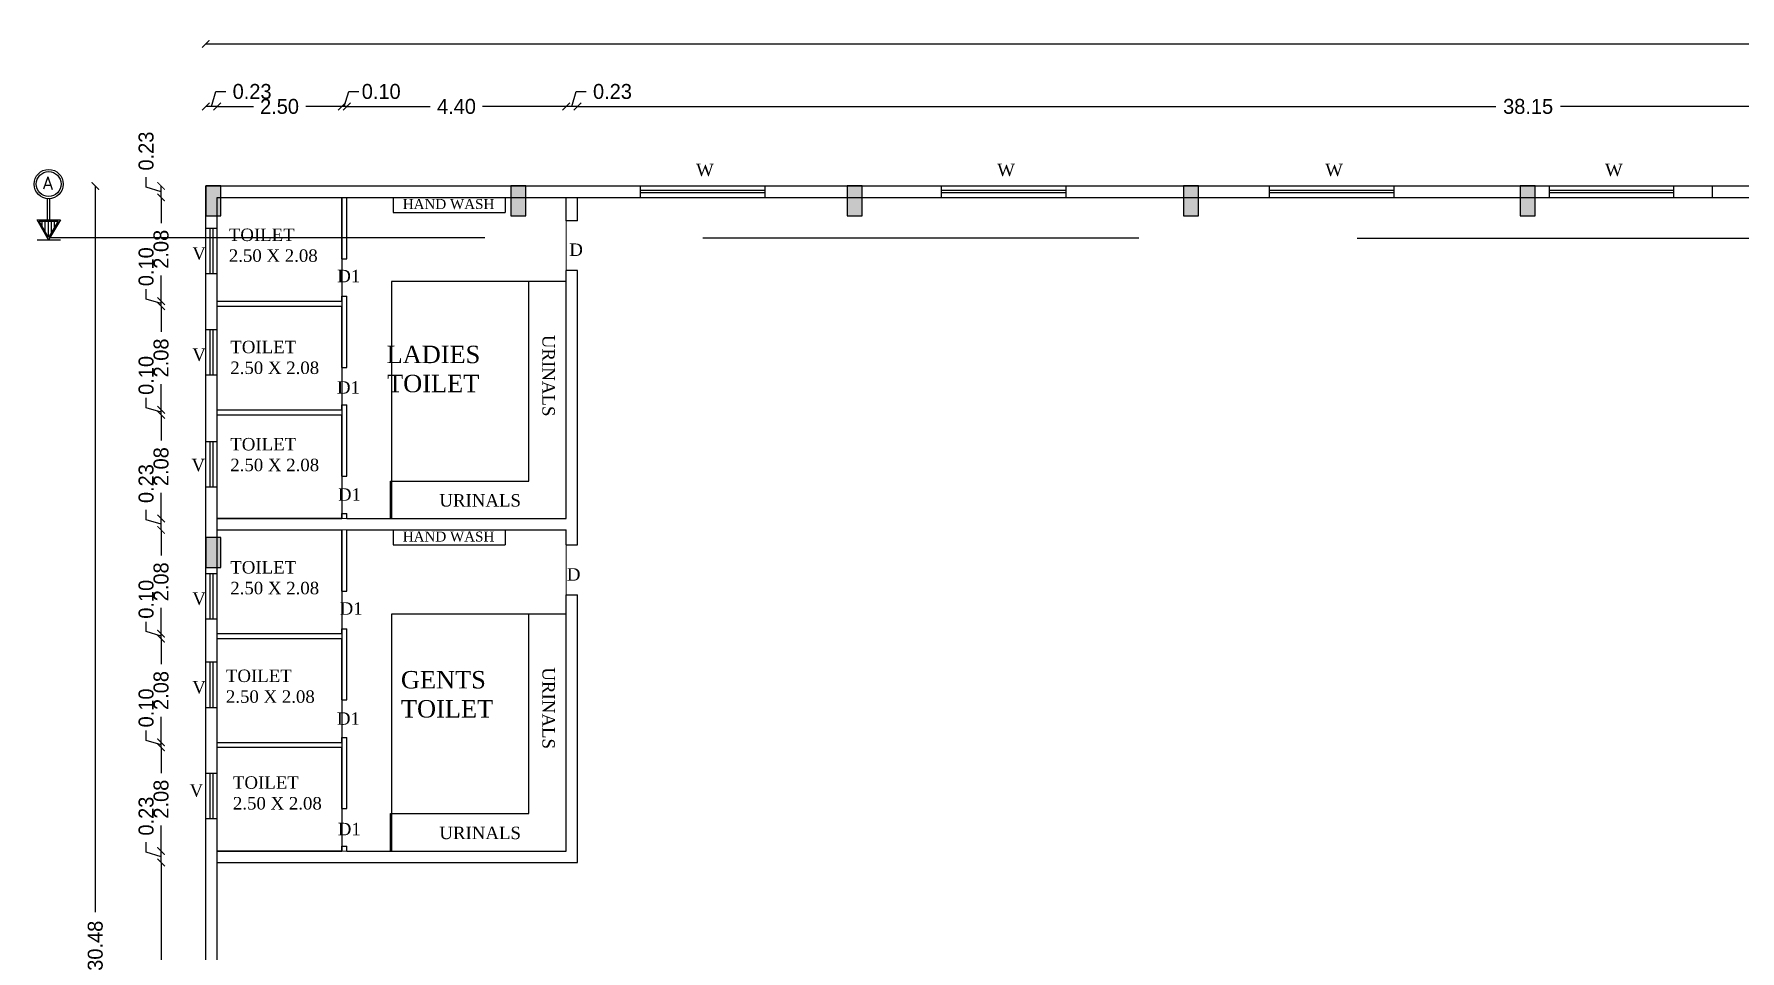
# Model space of a CAD drawing. Header units: metres. Extents: x 1422408 to 2267706, y 3009 to 80428.
# Drawn here: x 2267362.05 to 2267396.28, y 3092.35 to 3110.74 of the extents above; entities that cross this region are included whole.
import ezdxf

# ---------------------------------------------------------------- set-up
doc = ezdxf.new("R2010")
doc.units = ezdxf.units.M
doc.header["$LTSCALE"] = 3.5
doc.header["$MEASUREMENT"] = 0
doc.linetypes.add('DASHED2', pattern=[0.375, 0.25, -0.125])
doc.layers.get('0').update_dxf_attribs({"linetype": 'CONTINUOUS'})
doc.layers.get('DEFPOINTS').update_dxf_attribs({"linetype": 'CONTINUOUS'})
doc.layers.add('BLK_1_COVERED_AREA', color=140, linetype='CONTINUOUS', plot=False)
doc.layers.add('BLK_1_FLR_0_BLT_UP_AREA', color=1, linetype='CONTINUOUS', plot=False)
doc.layers.add('BLK_1_FLR_0_BATH', color=205, linetype='CONTINUOUS', lineweight=0)
for name, color, linetype in [('BLK_1_FLR_0_CARPET_AREA', 10, 'CONTINUOUS'), ('BLK_1_FLR_0_REGULAR_ROOM_1', 117, 'CONTINUOUS'), ('BLK_1_FLR_0_URINAL', 235, 'CONTINUOUS'), ('BLK_1_FLR_0_WATER_CLOSET', 213, 'CONTINUOUS'), ('BLK_1_FLR_1_ROOF_AREA', 1, 'CONTINUOUS'), ('WIN', 8, 'CONTINUOUS')]:
    doc.layers.add(name, color=color, linetype=linetype)
doc.styles.add('2', font='swissck.ttf', dxfattribs={"height": 0.35})
doc.styles.add('style2', font='RomanT')
doc.dimstyles.new('Civil Mt', dxfattribs={"dimtxt": 0.3, "dimasz": 0.15, "dimexe": 0, "dimexo": 0, "dimgap": 0.1, "dimtad": 0, "dimzin": 0, "dimdsep": 46, "dimtxsty": 'Standard', "dimblk": 'ARCHTICK', "dimcen": 0, "dimse1": 1, "dimse2": 1, "dimclrd": 253, "dimadec": 0, "dimazin": 3, "dimtfac": 1, "dimtofl": 0, "dimtmove": 1, "dimatfit": 3, "dimfxl": 0, "dimfrac": 2, "dimtolj": 1, "dimtzin": 0, "dimarcsym": 0})

# ---------------------------------------------------------------- blocks, each defined once
blk = doc.blocks.new('A$C78DB1DFF')
at = {"layer": 'WIN', "color": 7}
for p, q in [((0, 0.23), (0, 0)), ((2.5, 0.139), (0, 0.139)), ((2.5, 0.089), (0, 0.089)), ((2.5, 0.23), (2.5, 0))]:
    blk.add_line(p, q, dxfattribs=at)
at = {"color": 7, "lineweight": -3, "insert": (1.123, 0.677), "char_height": 0.25, "attachment_point": 1, "style": '2'}
blk.add_mtext_dynamic_manual_height_columns('{\\fTimes New Roman|b0|i0|c0|p18;W}', width=0.80437, gutter_width=1.75, heights=[0], dxfattribs=at)
blk = doc.blocks.new('A$C47C605AD')
at = {"color": 7, "lineweight": -3}
for p, q in [((0, 0.91), (0.23, 0.91)), ((0.088, 0), (0.088, 0.91)), ((0.149, 0), (0.149, 0.91)), ((0, 0), (0.23, 0))]:
    blk.add_line(p, q, dxfattribs=at)
blk = doc.blocks.new('_ArchTick')
at = {"color": 0, "linetype": 'ByBlock', "const_width": 0.15}
blk.add_lwpolyline([(-0.5, -0.5), (0.5, 0.5)], dxfattribs=at)
blk = doc.blocks.new('*D360')
at = {"color": 253, "lineweight": -2}
for p, q in [((2267365.727, 3109.29), (2267365.497, 3109.29)), ((2267365.612, 3109.29), (2267365.702, 3109.59)), ((2267365.702, 3109.59), (2267365.902, 3109.59))]:
    blk.add_line(p, q, dxfattribs=at)
at = {"layer": 'DEFPOINTS', "color": 0}
for p in [(2267365.497, 3109.29), (2267365.497, 3107.696), (2267365.727, 3107.466)]:
    blk.add_point(p, dxfattribs=at)
at = {"color": 253, "lineweight": -2, "xscale": 0.15, "yscale": 0.15, "zscale": 0.15, "rotation": 180}
blk.add_blockref('_ArchTick', (2267365.497, 3109.29), dxfattribs=at)
at = {"color": 253, "lineweight": -2, "xscale": 0.15, "yscale": 0.15, "zscale": 0.15}
blk.add_blockref('_ArchTick', (2267365.727, 3109.29), dxfattribs=at)
at = {"color": 0, "lineweight": -3, "insert": (2267366.427, 3109.59), "char_height": 0.3, "attachment_point": 5}
blk.add_mtext('\\A1;0.23', dxfattribs=at)
blk = doc.blocks.new('*D361')
at = {"color": 253, "lineweight": -2}
for p, q in [((2267365.727, 3109.29), (2267366.452, 3109.29)), ((2267368.227, 3109.29), (2267367.502, 3109.29))]:
    blk.add_line(p, q, dxfattribs=at)
at = {"layer": 'DEFPOINTS', "color": 0}
for p in [(2267368.227, 3109.29), (2267365.727, 3107.466), (2267368.227, 3107.466)]:
    blk.add_point(p, dxfattribs=at)
at = {"color": 253, "lineweight": -2, "xscale": 0.15, "yscale": 0.15, "zscale": 0.15, "rotation": 180}
blk.add_blockref('_ArchTick', (2267365.727, 3109.29), dxfattribs=at)
at = {"color": 253, "lineweight": -2, "xscale": 0.15, "yscale": 0.15, "zscale": 0.15}
blk.add_blockref('_ArchTick', (2267368.227, 3109.29), dxfattribs=at)
at = {"color": 0, "lineweight": -3, "insert": (2267366.977, 3109.29), "char_height": 0.3, "attachment_point": 5}
blk.add_mtext('\\A1;2.50', dxfattribs=at)
blk = doc.blocks.new('*D362')
at = {"color": 253, "lineweight": -2}
for p, q in [((2267368.227, 3109.29), (2267368.077, 3109.29)), ((2267368.327, 3109.29), (2267368.227, 3109.29)), ((2267368.277, 3109.29), (2267368.367, 3109.59)), ((2267368.327, 3109.29), (2267368.477, 3109.29)), ((2267368.367, 3109.59), (2267368.567, 3109.59))]:
    blk.add_line(p, q, dxfattribs=at)
at = {"layer": 'DEFPOINTS', "color": 0}
for p in [(2267368.227, 3109.29), (2267368.227, 3107.466), (2267368.327, 3107.466)]:
    blk.add_point(p, dxfattribs=at)
at = {"color": 253, "lineweight": -2, "xscale": 0.15, "yscale": 0.15, "zscale": 0.15}
blk.add_blockref('_ArchTick', (2267368.227, 3109.29), dxfattribs=at)
at = {"color": 253, "lineweight": -2, "xscale": 0.15, "yscale": 0.15, "zscale": 0.15, "rotation": 180}
blk.add_blockref('_ArchTick', (2267368.327, 3109.29), dxfattribs=at)
at = {"color": 0, "lineweight": -3, "insert": (2267369.017, 3109.59), "char_height": 0.3, "attachment_point": 5}
blk.add_mtext('\\A1;0.10', dxfattribs=at)
blk = doc.blocks.new('*D363')
at = {"color": 253, "lineweight": -2}
for p, q in [((2267368.327, 3109.29), (2267370.002, 3109.29)), ((2267372.727, 3109.29), (2267371.052, 3109.29))]:
    blk.add_line(p, q, dxfattribs=at)
at = {"layer": 'DEFPOINTS', "color": 0}
for p in [(2267372.727, 3109.29), (2267368.327, 3107.466), (2267372.727, 3107.466)]:
    blk.add_point(p, dxfattribs=at)
at = {"color": 253, "lineweight": -2, "xscale": 0.15, "yscale": 0.15, "zscale": 0.15, "rotation": 180}
blk.add_blockref('_ArchTick', (2267368.327, 3109.29), dxfattribs=at)
at = {"color": 253, "lineweight": -2, "xscale": 0.15, "yscale": 0.15, "zscale": 0.15}
blk.add_blockref('_ArchTick', (2267372.727, 3109.29), dxfattribs=at)
at = {"color": 0, "lineweight": -3, "insert": (2267370.527, 3109.29), "char_height": 0.3, "attachment_point": 5}
blk.add_mtext('\\A1;4.40', dxfattribs=at)
blk = doc.blocks.new('*D364')
at = {"color": 253, "lineweight": -2}
for p, q in [((2267372.957, 3109.29), (2267372.727, 3109.29)), ((2267372.842, 3109.29), (2267372.932, 3109.59)), ((2267372.932, 3109.59), (2267373.132, 3109.59))]:
    blk.add_line(p, q, dxfattribs=at)
at = {"layer": 'DEFPOINTS', "color": 0}
for p in [(2267372.727, 3109.29), (2267372.727, 3107.466), (2267372.957, 3107.466)]:
    blk.add_point(p, dxfattribs=at)
at = {"color": 253, "lineweight": -2, "xscale": 0.15, "yscale": 0.15, "zscale": 0.15, "rotation": 180}
blk.add_blockref('_ArchTick', (2267372.727, 3109.29), dxfattribs=at)
at = {"color": 253, "lineweight": -2, "xscale": 0.15, "yscale": 0.15, "zscale": 0.15}
blk.add_blockref('_ArchTick', (2267372.957, 3109.29), dxfattribs=at)
at = {"color": 0, "lineweight": -3, "insert": (2267373.657, 3109.59), "char_height": 0.3, "attachment_point": 5}
blk.add_mtext('\\A1;0.23', dxfattribs=at)
blk = doc.blocks.new('*D365')
at = {"color": 253, "lineweight": -2}
for p, q in [((2267372.957, 3109.29), (2267391.379, 3109.29)), ((2267411.102, 3109.29), (2267392.679, 3109.29))]:
    blk.add_line(p, q, dxfattribs=at)
at = {"layer": 'DEFPOINTS', "color": 0}
for p in [(2267411.102, 3109.29), (2267372.957, 3107.466), (2267411.102, 3107.466)]:
    blk.add_point(p, dxfattribs=at)
at = {"color": 253, "lineweight": -2, "xscale": 0.15, "yscale": 0.15, "zscale": 0.15, "rotation": 180}
blk.add_blockref('_ArchTick', (2267372.957, 3109.29), dxfattribs=at)
at = {"color": 253, "lineweight": -2, "xscale": 0.15, "yscale": 0.15, "zscale": 0.15}
blk.add_blockref('_ArchTick', (2267411.102, 3109.29), dxfattribs=at)
at = {"color": 0, "lineweight": -3, "insert": (2267392.029, 3109.29), "char_height": 0.3, "attachment_point": 5}
blk.add_mtext('\\A1;38.15', dxfattribs=at)
blk = doc.blocks.new('*D369')
at = {"color": 253, "lineweight": -2}
for p, q in [((2267365.497, 3110.545), (2267410.567, 3110.545)), ((2267456.937, 3110.545), (2267411.867, 3110.545))]:
    blk.add_line(p, q, dxfattribs=at)
at = {"layer": 'DEFPOINTS', "color": 0}
for p in [(2267365.497, 3110.545), (2267365.497, 3107.696), (2267456.937, 3107.696)]:
    blk.add_point(p, dxfattribs=at)
at = {"color": 253, "lineweight": -2, "xscale": 0.15, "yscale": 0.15, "zscale": 0.15, "rotation": 180}
blk.add_blockref('_ArchTick', (2267365.497, 3110.545), dxfattribs=at)
at = {"color": 253, "lineweight": -2, "xscale": 0.15, "yscale": 0.15, "zscale": 0.15}
blk.add_blockref('_ArchTick', (2267456.937, 3110.545), dxfattribs=at)
at = {"color": 0, "lineweight": -3, "insert": (2267411.217, 3110.545), "char_height": 0.3, "attachment_point": 5}
blk.add_mtext('\\A1;91.44', dxfattribs=at)
blk = doc.blocks.new('*D387')
at = {"color": 253, "lineweight": -2}
for p, q in [((2267364.601, 3094.126), (2267364.601, 3086.436)), ((2267364.601, 3077.446), (2267364.601, 3085.136))]:
    blk.add_line(p, q, dxfattribs=at)
at = {"layer": 'DEFPOINTS', "color": 0}
for p in [(2267364.601, 3094.126), (2267365.727, 3094.126), (2267365.727, 3077.446)]:
    blk.add_point(p, dxfattribs=at)
at = {"color": 253, "lineweight": -2, "xscale": 0.15, "yscale": 0.15, "zscale": 0.15}
for p, rotation in [((2267364.601, 3094.126), 90), ((2267364.601, 3077.446), 270)]:
    blk.add_blockref('_ArchTick', p, dxfattribs=dict(at, rotation=rotation))
at = {"color": 0, "lineweight": -3, "insert": (2267364.601, 3085.786), "char_height": 0.3, "attachment_point": 5, "rotation": 90}
blk.add_mtext('\\A1;16.68', dxfattribs=at)
blk = doc.blocks.new('*D388')
at = {"color": 253, "lineweight": -2}
for p, q in [((2267364.301, 3094.331), (2267364.301, 3094.531)), ((2267364.601, 3094.241), (2267364.301, 3094.331)), ((2267364.601, 3094.126), (2267364.601, 3094.356))]:
    blk.add_line(p, q, dxfattribs=at)
at = {"layer": 'DEFPOINTS', "color": 0}
for p in [(2267364.601, 3094.356), (2267365.727, 3094.356), (2267365.727, 3094.126)]:
    blk.add_point(p, dxfattribs=at)
at = {"color": 253, "lineweight": -2, "xscale": 0.15, "yscale": 0.15, "zscale": 0.15}
for p, rotation in [((2267364.601, 3094.356), 90), ((2267364.601, 3094.126), 270)]:
    blk.add_blockref('_ArchTick', p, dxfattribs=dict(at, rotation=rotation))
at = {"color": 0, "lineweight": -3, "insert": (2267364.301, 3095.056), "char_height": 0.3, "attachment_point": 5, "rotation": 90}
blk.add_mtext('\\A1;0.23', dxfattribs=at)
blk = doc.blocks.new('*D389')
at = {"color": 253, "lineweight": -2}
for p, q in [((2267364.601, 3096.436), (2267364.601, 3095.921)), ((2267364.601, 3094.356), (2267364.601, 3094.871))]:
    blk.add_line(p, q, dxfattribs=at)
at = {"layer": 'DEFPOINTS', "color": 0}
for p in [(2267364.601, 3096.436), (2267365.727, 3096.436), (2267365.727, 3094.356)]:
    blk.add_point(p, dxfattribs=at)
at = {"color": 253, "lineweight": -2, "xscale": 0.15, "yscale": 0.15, "zscale": 0.15}
for p, rotation in [((2267364.601, 3096.436), 90), ((2267364.601, 3094.356), 270)]:
    blk.add_blockref('_ArchTick', p, dxfattribs=dict(at, rotation=rotation))
at = {"color": 0, "lineweight": -3, "insert": (2267364.601, 3095.396), "char_height": 0.3, "attachment_point": 5, "rotation": 90}
blk.add_mtext('\\A1;2.08', dxfattribs=at)
blk = doc.blocks.new('*D390')
at = {"color": 253, "lineweight": -2}
for p, q in [((2267364.301, 3096.576), (2267364.301, 3096.776)), ((2267364.601, 3096.536), (2267364.601, 3096.686)), ((2267364.601, 3096.486), (2267364.301, 3096.576)), ((2267364.601, 3096.436), (2267364.601, 3096.536)), ((2267364.601, 3096.436), (2267364.601, 3096.286))]:
    blk.add_line(p, q, dxfattribs=at)
at = {"layer": 'DEFPOINTS', "color": 0}
for p in [(2267364.601, 3096.536), (2267365.727, 3096.536), (2267365.727, 3096.436)]:
    blk.add_point(p, dxfattribs=at)
at = {"color": 253, "lineweight": -2, "xscale": 0.15, "yscale": 0.15, "zscale": 0.15}
for p, rotation in [((2267364.601, 3096.536), 270), ((2267364.601, 3096.436), 90)]:
    blk.add_blockref('_ArchTick', p, dxfattribs=dict(at, rotation=rotation))
at = {"color": 0, "lineweight": -3, "insert": (2267364.301, 3097.226), "char_height": 0.3, "attachment_point": 5, "rotation": 90}
blk.add_mtext('\\A1;0.10', dxfattribs=at)
blk = doc.blocks.new('*D391')
at = {"color": 253, "lineweight": -2}
for p, q in [((2267364.601, 3098.616), (2267364.601, 3098.101)), ((2267364.601, 3096.536), (2267364.601, 3097.051))]:
    blk.add_line(p, q, dxfattribs=at)
at = {"layer": 'DEFPOINTS', "color": 0}
for p in [(2267364.601, 3098.616), (2267365.727, 3098.616), (2267365.727, 3096.536)]:
    blk.add_point(p, dxfattribs=at)
at = {"color": 253, "lineweight": -2, "xscale": 0.15, "yscale": 0.15, "zscale": 0.15}
for p, rotation in [((2267364.601, 3098.616), 90), ((2267364.601, 3096.536), 270)]:
    blk.add_blockref('_ArchTick', p, dxfattribs=dict(at, rotation=rotation))
at = {"color": 0, "lineweight": -3, "insert": (2267364.601, 3097.576), "char_height": 0.3, "attachment_point": 5, "rotation": 90}
blk.add_mtext('\\A1;2.08', dxfattribs=at)
blk = doc.blocks.new('*D392')
at = {"color": 253, "lineweight": -2}
for p, q in [((2267364.301, 3098.756), (2267364.301, 3098.956)), ((2267364.601, 3098.666), (2267364.301, 3098.756)), ((2267364.601, 3098.716), (2267364.601, 3098.866)), ((2267364.601, 3098.616), (2267364.601, 3098.716)), ((2267364.601, 3098.616), (2267364.601, 3098.466))]:
    blk.add_line(p, q, dxfattribs=at)
at = {"layer": 'DEFPOINTS', "color": 0}
for p in [(2267364.601, 3098.716), (2267365.727, 3098.716), (2267365.727, 3098.616)]:
    blk.add_point(p, dxfattribs=at)
at = {"color": 253, "lineweight": -2, "xscale": 0.15, "yscale": 0.15, "zscale": 0.15}
for p, rotation in [((2267364.601, 3098.716), 270), ((2267364.601, 3098.616), 90)]:
    blk.add_blockref('_ArchTick', p, dxfattribs=dict(at, rotation=rotation))
at = {"color": 0, "lineweight": -3, "insert": (2267364.301, 3099.406), "char_height": 0.3, "attachment_point": 5, "rotation": 90}
blk.add_mtext('\\A1;0.10', dxfattribs=at)
blk = doc.blocks.new('*D393')
at = {"color": 253, "lineweight": -2}
for p, q in [((2267364.601, 3100.796), (2267364.601, 3100.281)), ((2267364.601, 3098.716), (2267364.601, 3099.231))]:
    blk.add_line(p, q, dxfattribs=at)
at = {"layer": 'DEFPOINTS', "color": 0}
for p in [(2267364.601, 3100.796), (2267365.727, 3100.796), (2267365.727, 3098.716)]:
    blk.add_point(p, dxfattribs=at)
at = {"color": 253, "lineweight": -2, "xscale": 0.15, "yscale": 0.15, "zscale": 0.15}
for p, rotation in [((2267364.601, 3100.796), 90), ((2267364.601, 3098.716), 270)]:
    blk.add_blockref('_ArchTick', p, dxfattribs=dict(at, rotation=rotation))
at = {"color": 0, "lineweight": -3, "insert": (2267364.601, 3099.756), "char_height": 0.3, "attachment_point": 5, "rotation": 90}
blk.add_mtext('\\A1;2.08', dxfattribs=at)
blk = doc.blocks.new('*D394')
at = {"color": 253, "lineweight": -2}
for p, q in [((2267364.301, 3101.001), (2267364.301, 3101.201)), ((2267364.601, 3100.911), (2267364.301, 3101.001)), ((2267364.601, 3100.796), (2267364.601, 3101.026))]:
    blk.add_line(p, q, dxfattribs=at)
at = {"layer": 'DEFPOINTS', "color": 0}
for p in [(2267364.601, 3101.026), (2267365.727, 3101.026), (2267365.727, 3100.796)]:
    blk.add_point(p, dxfattribs=at)
at = {"color": 253, "lineweight": -2, "xscale": 0.15, "yscale": 0.15, "zscale": 0.15}
for p, rotation in [((2267364.601, 3101.026), 90), ((2267364.601, 3100.796), 270)]:
    blk.add_blockref('_ArchTick', p, dxfattribs=dict(at, rotation=rotation))
at = {"color": 0, "lineweight": -3, "insert": (2267364.301, 3101.726), "char_height": 0.3, "attachment_point": 5, "rotation": 90}
blk.add_mtext('\\A1;0.23', dxfattribs=at)
blk = doc.blocks.new('*D395')
at = {"color": 253, "lineweight": -2}
for p, q in [((2267364.601, 3103.106), (2267364.601, 3102.591)), ((2267364.601, 3101.026), (2267364.601, 3101.541))]:
    blk.add_line(p, q, dxfattribs=at)
at = {"layer": 'DEFPOINTS', "color": 0}
for p in [(2267364.601, 3103.106), (2267365.727, 3103.106), (2267365.727, 3101.026)]:
    blk.add_point(p, dxfattribs=at)
at = {"color": 253, "lineweight": -2, "xscale": 0.15, "yscale": 0.15, "zscale": 0.15}
for p, rotation in [((2267364.601, 3103.106), 90), ((2267364.601, 3101.026), 270)]:
    blk.add_blockref('_ArchTick', p, dxfattribs=dict(at, rotation=rotation))
at = {"color": 0, "lineweight": -3, "insert": (2267364.601, 3102.066), "char_height": 0.3, "attachment_point": 5, "rotation": 90}
blk.add_mtext('\\A1;2.08', dxfattribs=at)
blk = doc.blocks.new('*D396')
at = {"color": 253, "lineweight": -2}
for p, q in [((2267364.301, 3103.246), (2267364.301, 3103.446)), ((2267364.601, 3103.156), (2267364.301, 3103.246)), ((2267364.601, 3103.206), (2267364.601, 3103.356)), ((2267364.601, 3103.106), (2267364.601, 3103.206)), ((2267364.601, 3103.106), (2267364.601, 3102.956))]:
    blk.add_line(p, q, dxfattribs=at)
at = {"layer": 'DEFPOINTS', "color": 0}
for p in [(2267364.601, 3103.206), (2267365.727, 3103.206), (2267365.727, 3103.106)]:
    blk.add_point(p, dxfattribs=at)
at = {"color": 253, "lineweight": -2, "xscale": 0.15, "yscale": 0.15, "zscale": 0.15}
for p, rotation in [((2267364.601, 3103.206), 270), ((2267364.601, 3103.106), 90)]:
    blk.add_blockref('_ArchTick', p, dxfattribs=dict(at, rotation=rotation))
at = {"color": 0, "lineweight": -3, "insert": (2267364.301, 3103.896), "char_height": 0.3, "attachment_point": 5, "rotation": 90}
blk.add_mtext('\\A1;0.10', dxfattribs=at)
blk = doc.blocks.new('*D397')
at = {"color": 253, "lineweight": -2}
for p, q in [((2267364.601, 3105.286), (2267364.601, 3104.771)), ((2267364.601, 3103.206), (2267364.601, 3103.721))]:
    blk.add_line(p, q, dxfattribs=at)
at = {"layer": 'DEFPOINTS', "color": 0}
for p in [(2267364.601, 3105.286), (2267365.727, 3105.286), (2267365.727, 3103.206)]:
    blk.add_point(p, dxfattribs=at)
at = {"color": 253, "lineweight": -2, "xscale": 0.15, "yscale": 0.15, "zscale": 0.15}
for p, rotation in [((2267364.601, 3105.286), 90), ((2267364.601, 3103.206), 270)]:
    blk.add_blockref('_ArchTick', p, dxfattribs=dict(at, rotation=rotation))
at = {"color": 0, "lineweight": -3, "insert": (2267364.601, 3104.246), "char_height": 0.3, "attachment_point": 5, "rotation": 90}
blk.add_mtext('\\A1;2.08', dxfattribs=at)
blk = doc.blocks.new('*D398')
at = {"color": 253, "lineweight": -2}
for p, q in [((2267364.301, 3105.426), (2267364.301, 3105.626)), ((2267364.601, 3105.386), (2267364.601, 3105.536)), ((2267364.601, 3105.336), (2267364.301, 3105.426)), ((2267364.601, 3105.286), (2267364.601, 3105.386)), ((2267364.601, 3105.286), (2267364.601, 3105.136))]:
    blk.add_line(p, q, dxfattribs=at)
at = {"layer": 'DEFPOINTS', "color": 0}
for p in [(2267364.601, 3105.386), (2267365.727, 3105.386), (2267365.727, 3105.286)]:
    blk.add_point(p, dxfattribs=at)
at = {"color": 253, "lineweight": -2, "xscale": 0.15, "yscale": 0.15, "zscale": 0.15}
for p, rotation in [((2267364.601, 3105.386), 270), ((2267364.601, 3105.286), 90)]:
    blk.add_blockref('_ArchTick', p, dxfattribs=dict(at, rotation=rotation))
at = {"color": 0, "lineweight": -3, "insert": (2267364.301, 3106.076), "char_height": 0.3, "attachment_point": 5, "rotation": 90}
blk.add_mtext('\\A1;0.10', dxfattribs=at)
blk = doc.blocks.new('*D399')
at = {"color": 253, "lineweight": -2}
for p, q in [((2267364.601, 3107.466), (2267364.601, 3106.951)), ((2267364.601, 3105.386), (2267364.601, 3105.901))]:
    blk.add_line(p, q, dxfattribs=at)
at = {"layer": 'DEFPOINTS', "color": 0}
for p in [(2267364.601, 3107.466), (2267365.727, 3107.466), (2267365.727, 3105.386)]:
    blk.add_point(p, dxfattribs=at)
at = {"color": 253, "lineweight": -2, "xscale": 0.15, "yscale": 0.15, "zscale": 0.15}
for p, rotation in [((2267364.601, 3107.466), 90), ((2267364.601, 3105.386), 270)]:
    blk.add_blockref('_ArchTick', p, dxfattribs=dict(at, rotation=rotation))
at = {"color": 0, "lineweight": -3, "insert": (2267364.601, 3106.426), "char_height": 0.3, "attachment_point": 5, "rotation": 90}
blk.add_mtext('\\A1;2.08', dxfattribs=at)
blk = doc.blocks.new('*D400')
at = {"color": 253, "lineweight": -2}
for p, q in [((2267364.301, 3107.671), (2267364.301, 3107.871)), ((2267364.601, 3107.581), (2267364.301, 3107.671)), ((2267364.601, 3107.466), (2267364.601, 3107.696))]:
    blk.add_line(p, q, dxfattribs=at)
at = {"layer": 'DEFPOINTS', "color": 0}
for p in [(2267364.601, 3107.696), (2267365.497, 3107.696), (2267365.727, 3107.466)]:
    blk.add_point(p, dxfattribs=at)
at = {"color": 253, "lineweight": -2, "xscale": 0.15, "yscale": 0.15, "zscale": 0.15}
for p, rotation in [((2267364.601, 3107.696), 90), ((2267364.601, 3107.466), 270)]:
    blk.add_blockref('_ArchTick', p, dxfattribs=dict(at, rotation=rotation))
at = {"color": 0, "lineweight": -3, "insert": (2267364.301, 3108.396), "char_height": 0.3, "attachment_point": 5, "rotation": 90}
blk.add_mtext('\\A1;0.23', dxfattribs=at)
blk = doc.blocks.new('*D401')
at = {"color": 253, "lineweight": -2}
for p, q in [((2267363.281, 3107.696), (2267363.281, 3093.131)), ((2267363.281, 3077.216), (2267363.281, 3091.781))]:
    blk.add_line(p, q, dxfattribs=at)
at = {"layer": 'DEFPOINTS', "color": 0}
for p in [(2267365.497, 3107.696), (2267363.281, 3077.216), (2267365.497, 3077.216)]:
    blk.add_point(p, dxfattribs=at)
at = {"color": 253, "lineweight": -2, "xscale": 0.15, "yscale": 0.15, "zscale": 0.15}
for p, rotation in [((2267363.281, 3107.696), 90), ((2267363.281, 3077.216), 270)]:
    blk.add_blockref('_ArchTick', p, dxfattribs=dict(at, rotation=rotation))
at = {"color": 0, "lineweight": -3, "insert": (2267363.281, 3092.456), "char_height": 0.3, "attachment_point": 5, "rotation": 90}
blk.add_mtext('\\A1;30.48', dxfattribs=at)
blk = doc.blocks.new('A$C29E24354')
at = {"ltscale": 5}
h = blk.add_hatch(dxfattribs=at)
h.set_pattern_fill('LINE', color=256, scale=0.8, style=0)
h.set_pattern_definition([(2e-15, (14266.147, 50002.224), (-2e-16, 2.54), [])])
h.paths.add_polyline_path([(2.2, 12.2), (15.8, 4.3), (15.8, 20.1)])
at = {"color": 0, "lineweight": 25}
blk.add_line((0, 21.9), (0, 2.4), dxfattribs=at)
at = {"lineweight": 25, "ltscale": 5}
for p, q in [((16.9, 13.2), (34.5, 13.2)), ((16.9, 11.2), (34.5, 11.2))]:
    blk.add_line(p, q, dxfattribs=at)
at = {"color": 0, "lineweight": 25}
blk.add_lwpolyline([(0, 12.2), (16.9, 21.9), (16.9, 2.4)], close=True, dxfattribs=at)
at = {"ltscale": 5}
blk.add_lwpolyline([(2.2, 12.2), (15.8, 20.1), (15.8, 4.3)], close=True, dxfattribs=at)
at = {"lineweight": 25, "ltscale": 5}
for radius in [12.2, 10.4]:
    blk.add_circle((46.7, 12.2), radius, dxfattribs=at)

msp = doc.modelspace()

# ---------------------------------------------------------------- hatches: boundary and pattern name
at = {"lineweight": -3}
h = msp.add_hatch(color=7, dxfattribs=at)
h.dxf.hatch_style = 1
h.paths.add_polyline_path([(2267365.79684, 3107.69608), (2267365.49684, 3107.69608), (2267365.49684, 3107.09608), (2267365.79684, 3107.09608)])
h = msp.add_hatch(color=7, dxfattribs=at)
h.dxf.hatch_style = 1
h.paths.add_polyline_path([(2267371.91684, 3107.69608), (2267371.61684, 3107.69608), (2267371.61684, 3107.09608), (2267371.91684, 3107.09608)])
h = msp.add_hatch(color=7, dxfattribs=at)
h.dxf.hatch_style = 1
h.paths.add_polyline_path([(2267378.66684, 3107.69608), (2267378.36684, 3107.69608), (2267378.36684, 3107.09608), (2267378.66684, 3107.09608)])
h = msp.add_hatch(color=7, dxfattribs=at)
h.dxf.hatch_style = 1
h.paths.add_polyline_path([(2267385.41684, 3107.69608), (2267385.11684, 3107.69608), (2267385.11684, 3107.09608), (2267385.41684, 3107.09608)])
h = msp.add_hatch(color=7, dxfattribs=at)
h.dxf.hatch_style = 1
h.paths.add_polyline_path([(2267392.16684, 3107.69608), (2267391.86684, 3107.69608), (2267391.86684, 3107.09608), (2267392.16684, 3107.09608)])
h = msp.add_hatch(color=7, dxfattribs=at)
h.dxf.hatch_style = 1
h.paths.add_polyline_path([(2267365.79684, 3100.64608), (2267365.49684, 3100.64608), (2267365.49684, 3100.04608), (2267365.79684, 3100.04608)])

# ---------------------------------------------------------------- linework, layer by layer
at = {"color": 7, "ltscale": 0.25}
for p, q in [((2267365.49684, 3107.69608), (2267456.93684, 3107.69608)), ((2267365.49684, 3077.21608), (2267365.49684, 3107.69608)), ((2267395.72684, 3107.46608), (2267395.72684, 3107.69608)), ((2267365.72684, 3107.46608), (2267368.22684, 3107.46608)), ((2267365.72684, 3105.38608), (2267365.72684, 3107.46608)), ((2267368.32684, 3107.46608), (2267372.72684, 3107.46608)), ((2267372.95684, 3107.46608), (2267395.72684, 3107.46608)), ((2267365.72684, 3103.20608), (2267365.72684, 3105.28608)), ((2267365.72684, 3101.02608), (2267365.72684, 3103.10608)), ((2267365.72684, 3098.71608), (2267365.72684, 3100.79608)), ((2267365.72684, 3096.53608), (2267365.72684, 3098.61608)), ((2267365.72684, 3094.35608), (2267365.72684, 3096.43608)), ((2267365.72684, 3096.30608), (2267365.72684, 3096.43608)), ((2267365.72684, 3090.74601), (2267365.72684, 3094.12608))]:
    msp.add_line(p, q, dxfattribs=at)
at = {"color": 7}
for p, q in [((2267368.22684, 3106.23608), (2267368.22684, 3107.46608)), ((2267368.32684, 3106.23608), (2267368.32684, 3107.46608)), ((2267372.72684, 3106.99974), (2267372.72684, 3107.46608)), ((2267372.95684, 3106.99974), (2267372.95684, 3107.46608)), ((2267369.25511, 3107.16608), (2267371.50511, 3107.16608)), ((2267372.95684, 3106.99974), (2267372.72684, 3106.99974)), ((2267368.22684, 3106.23608), (2267368.32684, 3106.23608)), ((2267372.72684, 3101.02608), (2267372.72684, 3105.99974)), ((2267372.95684, 3105.99974), (2267372.72684, 3105.99974)), ((2267372.95684, 3100.49608), (2267372.95684, 3105.99974)), ((2267371.97684, 3101.77608), (2267371.97684, 3105.77721)), ((2267365.72684, 3105.38608), (2267368.22684, 3105.38608)), ((2267365.72684, 3105.28608), (2267368.22684, 3105.28608)), ((2267368.22684, 3105.38608), (2267368.22684, 3105.48608)), ((2267368.22684, 3105.48608), (2267368.32684, 3105.48608)), ((2267368.22684, 3104.05608), (2267368.22684, 3105.28608)), ((2267368.32684, 3104.05608), (2267368.32684, 3105.48608)), ((2267368.22684, 3104.05608), (2267368.32684, 3104.05608)), ((2267365.72684, 3103.20608), (2267368.22684, 3103.20608)), ((2267365.72684, 3103.10608), (2267368.22684, 3103.10608)), ((2267368.22684, 3103.20608), (2267368.22684, 3103.30608)), ((2267368.22684, 3103.30608), (2267368.32684, 3103.30608)), ((2267368.22684, 3101.87608), (2267368.22684, 3103.10608)), ((2267368.32684, 3101.87608), (2267368.32684, 3103.30608)), ((2267368.22684, 3101.87608), (2267368.32684, 3101.87608)), ((2267369.20569, 3101.77608), (2267371.97684, 3101.77608)), ((2267368.22684, 3101.02608), (2267368.22684, 3101.12608)), ((2267368.22684, 3101.12608), (2267368.32684, 3101.12608)), ((2267368.32684, 3101.02608), (2267368.32684, 3101.12608)), ((2267365.72684, 3101.02608), (2267368.22684, 3101.02608)), ((2267365.72684, 3100.79608), (2267368.22684, 3100.79608)), ((2267368.22684, 3099.56608), (2267368.22684, 3100.79608)), ((2267368.32684, 3101.02608), (2267372.72684, 3101.02608)), ((2267368.32684, 3100.79608), (2267372.72684, 3100.79608)), ((2267368.32684, 3099.56608), (2267368.32684, 3100.79608)), ((2267372.72684, 3100.49608), (2267372.72684, 3100.79608)), ((2267369.25511, 3100.49608), (2267371.50511, 3100.49608)), ((2267372.72684, 3100.49608), (2267372.95684, 3100.49608)), ((2267368.22684, 3099.56608), (2267368.32684, 3099.56608)), ((2267372.72684, 3094.35608), (2267372.72684, 3099.49608)), ((2267372.72684, 3099.49608), (2267372.95684, 3099.49608)), ((2267372.95684, 3094.12608), (2267372.95684, 3099.49608)), ((2267371.97684, 3095.10608), (2267371.97684, 3099.10721)), ((2267365.72684, 3098.71608), (2267368.22684, 3098.71608)), ((2267368.22684, 3098.71608), (2267368.22684, 3098.81608)), ((2267368.22684, 3098.81608), (2267368.32684, 3098.81608)), ((2267368.32684, 3097.38608), (2267368.32684, 3098.81608)), ((2267365.72684, 3098.61608), (2267368.22684, 3098.61608)), ((2267368.22684, 3097.38608), (2267368.22684, 3098.61608)), ((2267368.22684, 3097.38608), (2267368.32684, 3097.38608)), ((2267368.22684, 3096.53608), (2267368.22684, 3096.63608)), ((2267368.22684, 3096.63608), (2267368.32684, 3096.63608)), ((2267368.32684, 3095.20608), (2267368.32684, 3096.63608)), ((2267365.72684, 3096.53608), (2267368.22684, 3096.53608)), ((2267365.72684, 3096.43608), (2267368.22684, 3096.43608)), ((2267368.22684, 3095.20608), (2267368.22684, 3096.43608)), ((2267368.22684, 3095.20608), (2267368.32684, 3095.20608)), ((2267369.20569, 3095.10608), (2267371.97684, 3095.10608)), ((2267365.72684, 3094.35608), (2267368.22684, 3094.35608)), ((2267368.22684, 3094.35608), (2267368.22684, 3094.45608)), ((2267368.22684, 3094.45608), (2267368.32684, 3094.45608)), ((2267368.32684, 3094.35608), (2267368.32684, 3094.45608)), ((2267368.32684, 3094.35608), (2267372.72684, 3094.35608)), ((2267365.72684, 3094.12608), (2267372.95684, 3094.12608))]:
    msp.add_line(p, q, dxfattribs=at)
at = {"color": 7, "lineweight": -3}
for p, q in [((2267369.25511, 3107.46608), (2267369.25511, 3107.16608)), ((2267371.50511, 3107.46608), (2267371.50511, 3107.16608)), ((2267372.72684, 3105.77721), (2267371.97684, 3105.77721)), ((2267369.20569, 3101.02608), (2267369.20569, 3101.77608)), ((2267369.25511, 3100.79608), (2267369.25511, 3100.49608)), ((2267371.50511, 3100.79608), (2267371.50511, 3100.49608)), ((2267372.72684, 3099.10721), (2267371.97684, 3099.10721)), ((2267369.20569, 3094.35608), (2267369.20569, 3095.10608))]:
    msp.add_line(p, q, dxfattribs=at)
at = {"color": 7, "linetype": 'DASHED2', "ltscale": 10}
msp.add_line((2267362.34558, 3106.66408), (2267459.67483, 3106.61237), dxfattribs=at)
at = {"color": 7, "lineweight": -3}
for points in [[(2267365.79684, 3107.09608), (2267365.79684, 3107.69608), (2267365.49684, 3107.69608), (2267365.49684, 3107.09608)], [(2267371.91684, 3107.09608), (2267371.91684, 3107.69608), (2267371.61684, 3107.69608), (2267371.61684, 3107.09608)], [(2267378.66684, 3107.09608), (2267378.66684, 3107.69608), (2267378.36684, 3107.69608), (2267378.36684, 3107.09608)], [(2267385.41684, 3107.09608), (2267385.41684, 3107.69608), (2267385.11684, 3107.69608), (2267385.11684, 3107.09608)], [(2267392.16684, 3107.09608), (2267392.16684, 3107.69608), (2267391.86684, 3107.69608), (2267391.86684, 3107.09608)], [(2267365.79684, 3100.04608), (2267365.79684, 3100.64608), (2267365.49684, 3100.64608), (2267365.49684, 3100.04608)]]:
    msp.add_lwpolyline(points, close=True, dxfattribs=at)
at = {"layer": 'BLK_1_COVERED_AREA'}
msp.add_lwpolyline([(2267365.49684, 3107.69608), (2267456.93684, 3107.69608), (2267456.93684, 3077.21608), (2267365.49684, 3077.21608)], close=True, dxfattribs=at)
at = {"layer": 'BLK_1_FLR_0_BATH', "color": 205, "ltscale": 400}
for points in [[(2267372.72684, 3101.02608), (2267365.72684, 3101.02608), (2267365.72684, 3107.46608), (2267372.72684, 3107.46608)], [(2267372.72684, 3094.35608), (2267365.72684, 3094.35608), (2267365.72684, 3100.79608), (2267372.72684, 3100.79608)]]:
    msp.add_lwpolyline(points, close=True, dxfattribs=at)
at = {"layer": 'BLK_1_FLR_0_BLT_UP_AREA', "color": 48}
msp.add_lwpolyline([(2267365.49684, 3107.69608), (2267456.93684, 3107.69608), (2267456.93684, 3077.21608), (2267365.49684, 3077.21608)], close=True, dxfattribs=at)
at = {"layer": 'BLK_1_FLR_0_CARPET_AREA', "color": 14}
msp.add_lwpolyline([(2267365.72684, 3107.46608), (2267456.70684, 3107.46608), (2267456.70684, 3077.44608), (2267365.72684, 3077.44608)], close=True, dxfattribs=at)
at = {"layer": 'BLK_1_FLR_0_REGULAR_ROOM_1', "color": 4}
msp.add_lwpolyline([(2267365.72684, 3107.46608), (2267456.70684, 3107.46608), (2267456.70684, 3077.44608), (2267365.72684, 3077.44608)], close=True, dxfattribs=at)
at = {"layer": 'BLK_1_FLR_0_URINAL', "ltscale": 400}
for points in [[(2267372.72684, 3105.77721), (2267369.22684, 3105.77721), (2267369.22684, 3101.02608), (2267372.72684, 3101.02608)], [(2267372.72684, 3099.10721), (2267369.22684, 3099.10721), (2267369.22684, 3094.35608), (2267372.72684, 3094.35608)]]:
    msp.add_lwpolyline(points, close=True, dxfattribs=at)
at = {"layer": 'BLK_1_FLR_0_WATER_CLOSET', "ltscale": 400}
for points in [[(2267368.22684, 3101.02608), (2267365.72684, 3101.02608), (2267365.72684, 3107.46608), (2267368.22684, 3107.46608)], [(2267368.22684, 3094.35608), (2267365.72684, 3094.35608), (2267365.72684, 3100.79608), (2267368.22684, 3100.79608)]]:
    msp.add_lwpolyline(points, close=True, dxfattribs=at)
at = {"layer": 'BLK_1_FLR_1_ROOF_AREA', "color": 54}
msp.add_lwpolyline([(2267365.49684, 3107.69608), (2267456.93684, 3107.69608), (2267456.93684, 3077.21608), (2267365.49684, 3077.21608)], close=True, dxfattribs=at)

# ---------------------------------------------------------------- block references
at = {"color": 7, "linetype": 'DASHED2', "xscale": 0.0239999999996508, "yscale": 0.0239999999996508, "zscale": 0.0239999999996508, "rotation": 89.99999999999997}
msp.add_blockref('A$C29E24354', (2267362.63786, 3106.61237), dxfattribs=at)
at = {"color": 7, "lineweight": -3}
for name, p in [('A$C78DB1DFF', (2267374.21108, 3107.46608)), ('A$C78DB1DFF', (2267380.25252, 3107.46608)), ('A$C78DB1DFF', (2267386.83368, 3107.46608)), ('A$C78DB1DFF', (2267392.44815, 3107.46608)), ('A$C47C605AD', (2267365.49684, 3105.93881)), ('A$C47C605AD', (2267365.49684, 3103.90781)), ('A$C47C605AD', (2267365.49684, 3101.65799)), ('A$C47C605AD', (2267365.49684, 3099.01529)), ('A$C47C605AD', (2267365.49684, 3097.23781)), ('A$C47C605AD', (2267365.49684, 3095.00582))]:
    msp.add_blockref(name, p, dxfattribs=at)

# ---------------------------------------------------------------- texts
at = {"color": 7, "linetype": 'DASHED2', "style": 'style2'}
msp.add_text('A', height=0.2496, rotation=359.817788, dxfattribs=at).set_placement((2267362.2337, 3107.62854))
at = {"color": 7, "lineweight": -3, "attachment_point": 1, "style": '2'}
for s, width, insert, char_height in [('{\\fTimes New Roman|b0|i0|c0|p18;HAND WASH}', 2.5323936, (2267369.44941, 3107.43393), 0.2), ('{\\fTimes New Roman|b0|i0|c0|p18;TOILET\\P2.50 X 2.08}', 3.2659464, (2267365.95999, 3106.84121), 0.25), ('{\\fTimes New Roman|b0|i0|c0|p18;D}', 0.804374, (2267372.79086, 3106.54263), 0.25), ('{\\fTimes New Roman|b0|i0|c0|p18;D1}', 0.804374, (2267368.13608, 3106.01372), 0.25), ('{\\fTimes New Roman|b0|i0|c0|p18;TOILET\\P2.50 X 2.08}', 3.2659464, (2267365.98912, 3104.59119), 0.25), ('{\\fTimes New Roman|b0|i0|c0|p18;D1}', 0.804374, (2267368.12928, 3103.77992), 0.25), ('{\\fTimes New Roman|b0|i0|c0|p18;TOILET\\P2.50 X 2.08}', 3.2659464, (2267365.98897, 3102.64169), 0.25), ('{\\fTimes New Roman|b0|i0|c0|p18;D1}', 0.804374, (2267368.14957, 3101.63225), 0.25), ('{\\fTimes New Roman|b0|i0|c0|p18;URINALS}', 0.804374, (2267370.18448, 3101.51428), 0.25), ('{\\fTimes New Roman|b0|i0|c0|p18;HAND WASH}', 2.5323936, (2267369.44941, 3100.76393), 0.2), ('{\\fTimes New Roman|b0|i0|c0|p18;TOILET\\P2.50 X 2.08}', 3.2659464, (2267365.98897, 3100.17241), 0.25), ('{\\fTimes New Roman|b0|i0|c0|p18;D}', 0.804374, (2267372.74219, 3100.02943), 0.25), ('{\\fTimes New Roman|b0|i0|c0|p18;D1}', 0.804374, (2267368.18334, 3099.34563), 0.25), ('{\\fTimes New Roman|b0|i0|c0|p18;TOILET\\P2.50 X 2.08}', 3.2659464, (2267365.90119, 3097.99586), 0.25), ('{\\fTimes New Roman|b0|i0|c0|p18;D1}', 0.804374, (2267368.12853, 3097.13788), 0.25), ('{\\fTimes New Roman|b0|i0|c0|p18;TOILET\\P2.50 X 2.08}', 3.2659464, (2267366.04207, 3095.85529), 0.25), ('{\\fTimes New Roman|b0|i0|c0|p18;D1}', 0.804374, (2267368.14565, 3094.92166), 0.25), ('{\\fTimes New Roman|b0|i0|c0|p18;URINALS}', 0.804374, (2267370.18448, 3094.84428), 0.25)]:
    msp.add_mtext_dynamic_manual_height_columns(s, width=width, gutter_width=1.75, heights=[0], dxfattribs=dict(at, insert=insert, char_height=char_height))
at = {"color": 7, "lineweight": -3, "width": 5.9587193, "attachment_point": 1}
for s, insert, char_height in [('{\\fTimes New Roman|b0|i0|c0|p18;\\W7.72045;\\C0;    \\W1;V}', (2267362.31203, 3106.46674), 0.25), ('{\\fTimes New Roman|b0|i0|c0|p18;\\W8.04861;\\C0;  \\W1;LADIES\\P\\W8.0867;  \\W1;TOILET}', (2267366.99812, 3104.49212), 0.35), ('{\\fTimes New Roman|b0|i0|c0|p18;\\W7.72045;\\C0;    \\W1;V}', (2267362.31203, 3104.43574), 0.25), ('{\\fTimes New Roman|b0|i0|c0|p18;\\W7.72045;\\C0;    \\W1;V}', (2267362.29625, 3102.22269), 0.25), ('{\\fTimes New Roman|b0|i0|c0|p18;\\W7.72045;\\C0;    \\W1;V}', (2267362.31203, 3099.54322), 0.25), ('{\\fTimes New Roman|b0|i0|c0|p18;\\C0;GENTS\\PTOILET}', (2267369.41327, 3097.96684), 0.35), ('{\\fTimes New Roman|b0|i0|c0|p18;\\W7.72045;\\C0;    \\W1;V}', (2267362.31203, 3097.76574), 0.25), ('{\\fTimes New Roman|b0|i0|c0|p18;\\W7.72045;\\C0;    \\W1;V}', (2267362.25744, 3095.69698), 0.25)]:
    msp.add_mtext(s, dxfattribs=dict(at, insert=insert, char_height=char_height))
at = {"color": 7, "lineweight": -3, "char_height": 0.25, "attachment_point": 1, "rotation": 270, "style": '2'}
for insert in [(2267372.50105, 3104.70918), (2267372.50105, 3098.03918)]:
    msp.add_mtext_dynamic_manual_height_columns('{\\fTimes New Roman|b0|i0|c0|p18;URINALS}', width=0.804374, gutter_width=1.75, heights=[0], dxfattribs=dict(at, insert=insert))

# ---------------------------------------------------------------- dimensions: what is measured, and where the dimension line sits
at = {"color": 7, "lineweight": -3}
for base, p1, p2, picture, middle in [((2267365.49684, 3110.54452), (2267456.93684, 3107.69608), (2267365.49684, 3107.69608), '*D369', (2267411.21684, 3110.54452)), ((2267365.49684, 3109.29041), (2267365.72684, 3107.46608), (2267365.49684, 3107.69608), '*D360', (2267366.00184, 3109.59041)), ((2267368.22684, 3109.29041), (2267368.32684, 3107.46608), (2267368.22684, 3107.46608), '*D362', (2267368.66684, 3109.59041)), ((2267372.72684, 3109.29041), (2267372.95684, 3107.46608), (2267372.72684, 3107.46608), '*D364', (2267373.23184, 3109.59041)), ((2267368.22684, 3109.29041), (2267365.72684, 3107.46608), (2267368.22684, 3107.46608), '*D361', (2267366.97684, 3109.29041)), ((2267372.72684, 3109.29041), (2267368.32684, 3107.46608), (2267372.72684, 3107.46608), '*D363', (2267370.52684, 3109.29041)), ((2267411.101836652, 3109.2904077916), (2267372.956836652, 3107.4660845339), (2267411.101836652, 3107.4660845339), '*D365', (2267392.0293366532, 3109.2904077916))]:
    dim = msp.add_linear_dim(base=base, p1=p1, p2=p2, dimstyle='Civil Mt', dxfattribs=at)
    dim.commit()
    dim.dimension.update_dxf_attribs({"geometry": picture, "text_midpoint": middle})
for base, p1, p2, picture, middle in [((2267364.60054, 3107.69608), (2267365.72684, 3107.46608), (2267365.49684, 3107.69608), '*D400', (2267364.30054, 3107.97108)), ((2267363.28107, 3077.21608), (2267365.49684, 3107.69608), (2267365.49684, 3077.21608), '*D401', (2267363.28107, 3092.45608)), ((2267364.60054, 3107.46608), (2267365.72684, 3105.38608), (2267365.72684, 3107.46608), '*D399', (2267364.60054, 3106.42608)), ((2267364.60054, 3105.38608), (2267365.72684, 3105.28608), (2267365.72684, 3105.38608), '*D398', (2267364.30054, 3105.72608)), ((2267364.60054, 3105.28608), (2267365.72684, 3103.20608), (2267365.72684, 3105.28608), '*D397', (2267364.60054, 3104.24608)), ((2267364.60054, 3103.20608), (2267365.72684, 3103.10608), (2267365.72684, 3103.20608), '*D396', (2267364.30054, 3103.54608)), ((2267364.60054, 3103.10608), (2267365.72684, 3101.02608), (2267365.72684, 3103.10608), '*D395', (2267364.60054, 3102.06608)), ((2267364.60054, 3101.02608), (2267365.72684, 3100.79608), (2267365.72684, 3101.02608), '*D394', (2267364.30054, 3101.30108)), ((2267364.60054, 3100.79608), (2267365.72684, 3098.71608), (2267365.72684, 3100.79608), '*D393', (2267364.60054, 3099.75608)), ((2267364.60054, 3098.71608), (2267365.72684, 3098.61608), (2267365.72684, 3098.71608), '*D392', (2267364.30054, 3099.05608)), ((2267364.60054, 3098.61608), (2267365.72684, 3096.53608), (2267365.72684, 3098.61608), '*D391', (2267364.60054, 3097.57608)), ((2267364.60054, 3096.53608), (2267365.72684, 3096.43608), (2267365.72684, 3096.53608), '*D390', (2267364.30054, 3096.87608)), ((2267364.60054, 3096.43608), (2267365.72684, 3094.35608), (2267365.72684, 3096.43608), '*D389', (2267364.60054, 3095.39608)), ((2267364.60054, 3094.35608), (2267365.72684, 3094.12608), (2267365.72684, 3094.35608), '*D388', (2267364.30054, 3094.63108)), ((2267364.60054, 3094.12608), (2267365.72684, 3077.44608), (2267365.72684, 3094.12608), '*D387', (2267364.60054, 3085.78608))]:
    dim = msp.add_linear_dim(base=base, p1=p1, p2=p2, angle=270, dimstyle='Civil Mt', dxfattribs=at)
    dim.commit()
    dim.dimension.update_dxf_attribs({"geometry": picture, "text_midpoint": middle})

doc.saveas('drawing.dxf')
